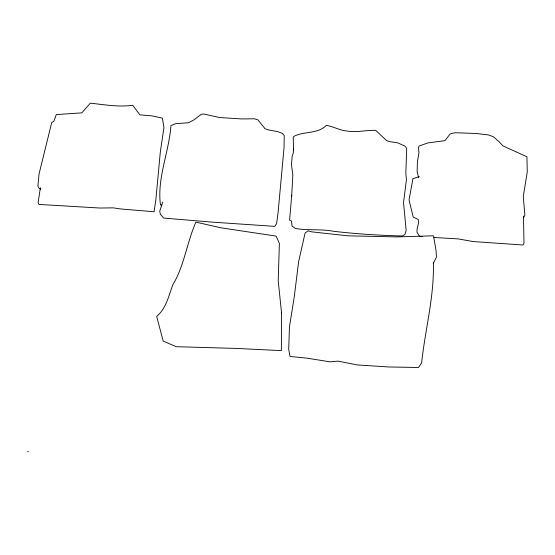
<?xml version="1.0" encoding="UTF-8"?>
<svg xmlns="http://www.w3.org/2000/svg" width="555" height="555" viewBox="0 0 555 555"><rect width="100%" height="100%" fill="white"/><g stroke="black" fill="none" stroke-linecap="round" stroke-linejoin="round"><path stroke-width="0.83" d="M433.358 262.633C434.357 296.453 425.179 329.33 421.654 362.762L418.491 367.507L388.375 366.959L357.177 364.919L337.94 361.111L330.19 361.853L307.047 358.162L290.043 356.483L288.704 349.428L289.439 327.027L294.386 296.023L298.569 261.932L305.104 232.982L308.094 230.831L311.681 231.851L348.138 235.84L396.478 236.902L433.49 235.813L436.043 250.478L436.452 257.125L433.302 263.396M291.625 196.636L292.846 174.881L291.465 164.766L292.228 155.782L293.2 153.416L293.63 148.456L293.519 149.961L293.241 137.3L294.081 136.266C304.376 131.042 317.543 134.248 326.264 125.388C333.541 126.471 340.146 130.633 347.77 131.126C357.149 132.548 366.39 130.036 375.679 130.335L386.315 140.359L389.333 141.581L397.623 142.815L405.025 146.131L406.704 148.379L405.83 173.368L406.427 179.744L403.513 202.637L406.163 230.408L404.99 234.286L402.493 235.986C379.356 235.403 356.22 233.96 333.236 231.234C320.734 228.826 308.046 230.693 295.378 228.452L292.09 226.121L291.507 221.043L289.599 220.106L291.736 195.235M162.747 202.069L159.729 211.115L160.36 214.223L163.649 218.073L211.476 222.076L274.808 226.371L276.591 223.54L278.041 212.995L284.035 147.796L284.236 135.628L282.44 133.38L277.445 131.535L268.37 129.912L265.04 128.704L257.888 119.818L254.461 118.784L241.578 118.93L219.461 117.528L203.914 114.046L201.312 114.268L194.181 119.734L188.492 122.759L175.637 123.675L170.94 125.583C169.06 152.174 156.843 178.231 160.485 204.975L161.921 205.1M523.871 217.04L524.891 215.291L523.282 196.588L527.25 171.925L526.931 156.76L502.774 145.805L499.639 142.253L493.534 136.835L488.587 134.962L476.218 133.471L455.038 132.735L450.14 133.928L444.992 140.637L427.829 142.933L419.06 146.055L418.463 148.005L418.99 152.452L417.422 161.866L417.131 171.516L418.602 177.697M419.393 176.601L412.927 178.682L409.049 199.946L413.218 217.13L418.13 219.385L418.706 222.291L417.076 229.361L416.992 232.281L419.587 236.347L422.14 236.562M434.121 237.484L458.361 238.927L473.033 241.543L522.97 245.005L523.996 243.347L523.49 216.089M40.515 189.123L38.697 187.854L37.913 186.064L39.037 173.993L51.761 122.384L53.773 121.503L56.291 114.601L81.842 112.859L90.319 103.168C104.319 104.652 118.673 107.295 132.728 105.249L139.895 114.871L151.716 115.842L162.421 118.139L163.947 127.615L160.326 151.869L155.886 199.543L154.075 211.753L121.226 209.006L113.116 207.847L99.858 208.035L38.926 204.441L38.135 202.7L40.342 187.77L40.862 188.957M27.75 451.305L28.381 451.832M281.558 312.937L281.357 350.642L237.394 348.464L176.247 346.695L163.198 341.096L156.67 316.44C166.16 308.538 168.665 295.905 172.785 284.875C184.385 265.609 186.862 242.563 195.901 222.125L220.703 227.758L276.147 236.125L279.387 243.423L278.201 280.643L281.558 312.937"/></g></svg>
